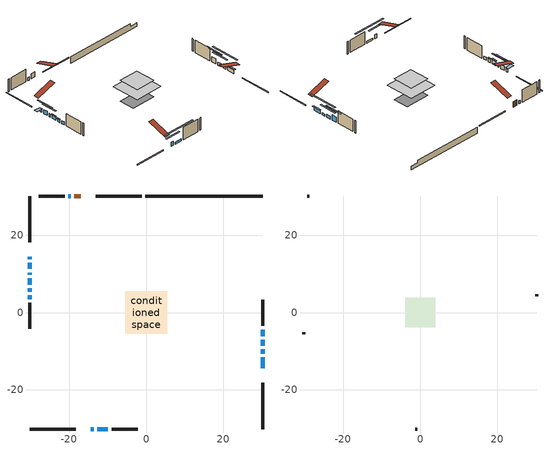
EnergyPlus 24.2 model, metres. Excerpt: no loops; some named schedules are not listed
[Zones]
conditioned space
 floor adiabatic (AdiabaticFloorConstruction): -5.46,-5.46 -5.46,5.46 5.46,5.46 5.46,-5.46 z2.95
 floor foundation (Slab1 construction): -4.69,-2.93 -4.69,2.93 4.69,2.93 4.69,-2.93 z-1.9
 wall outside (RimJoist1 construction): -1.18,30.23 -13.16,30.23 / -30.23,-30.23 -18.25,-30.23 / -30.23,30.23 -30.23,18.25 / 30.23,-30.23 30.23,-18.25 z0.51:0.81
 wall outside (AdiabaticWallConstruction 1): -16.99,30.23 -18.64,30.23 z0.51:2.54
 wall outside (AdiabaticWallConstruction): 30.23,-14.42 30.23,-11.67 z0.51:1.88; -30.23,14.42 -30.23,13.8 / -30.23,10.37 -30.23,9.76 / -30.23,6.33 -30.23,5.41 / -30.23,4.49 -30.23,3.47 / -19.57,30.23 -20.18,30.23 z0.51:1.73; -30.23,12.88 -30.23,11.3 / -14.42,-30.23 -13.6,-30.23 / -30.23,8.83 -30.23,7.26 z0.51:2.09; 30.23,-10.74 30.23,-9.57 z0.51:1.3; -12.67,-30.23 -9.93,-30.23 z0.51:1.27; 30.23,-8.65 30.23,-7.12 z0.51:1.63; 30.23,-6.19 30.23,-4.42 z0.51:2.54
 wall outside (Wall1 construction): -21.11,30.23 -27.85,30.23 / -9,-30.23 -2.26,-30.23 / -30.23,2.54 -30.23,-4.2 / 30.23,-3.49 30.23,3.26 z0.51:5.39
 wall foundation (FoundationWall1 construction): -0.25,30.23,-1.9 -0.25,30.23,0.51 27.18,30.23,0.51 27.18,30.23,-0.48 30.23,30.23,-0.48 30.23,30.23,-1.9
 window (WindowConstruction): 30.23,-14.41 30.23,-11.67 z0.51:1.88
 window (WindowConstruction 6): -30.23,14.41 -30.23,13.81 z0.51:1.73
 window (WindowConstruction 7): -30.23,12.88 -30.23,11.3 z0.51:2.09
 window (WindowConstruction 8): -14.41,-30.23 -13.6,-30.23 z0.51:2.09
 window (WindowConstruction 11): 30.23,-10.74 30.23,-9.58 z0.51:1.3
 window (WindowConstruction 12): -12.67,-30.23 -9.93,-30.23 z0.51:1.27
 window (WindowConstruction 1): -30.23,10.37 -30.23,9.76 z0.51:1.73
 window (WindowConstruction 2): -30.23,8.83 -30.23,7.26 z0.51:2.09
 window (WindowConstruction 3): -30.23,6.33 -30.23,5.41 z0.51:1.73
 window (WindowConstruction 9): -30.23,4.48 -30.23,3.47 z0.51:1.73
 window (WindowConstruction 10): -19.57,30.23 -20.18,30.23 z0.51:1.73
 window (WindowConstruction 4): 30.23,-8.65 30.23,-7.12 z0.51:1.63
 window (WindowConstruction 5): 30.23,-6.19 30.23,-4.42 z0.51:2.54
 door (Door): -17,30.23 -18.64,30.23 z0.51:2.54
 ceiling adiabatic (AdiabaticFloorConstruction): 5.46,-5.46 5.46,5.46 -5.46,5.46 -5.46,-5.46 z2.95
attic - vented
 floor to conditioned space (Floor1 construction Reversed): -3.86,-3.86 -3.86,3.86 3.86,3.86 3.86,-3.86 z5.39
 wall outside (Wall3 construction): -28.78,30.23 -29.3,30.23 / -1.33,-30.23 -0.81,-30.23 / -30.23,-5.13 -30.23,-5.65 / 30.23,4.18 30.23,4.71 z0.51:5.39
 roof outside (Roof1 construction): -16.07,30.23,5.39 -16.07,22.71,7.89 -14.09,22.71,7.89 -14.09,30.23,5.39; -15.34,-30.23,5.39 -15.34,-22.71,7.89 -17.32,-22.71,7.89 -17.32,-30.23,5.39; -30.23,15.34,5.39 -22.71,15.34,7.89 -22.71,17.32,7.89 -30.23,17.32,5.39; 30.23,-15.34,5.39 22.71,-15.34,7.89 22.71,-17.32,7.89 30.23,-17.32,5.39
shading: 30.23,-11.37 30.23,-14.71 30.84,-14.71 30.84,-11.37 z2.18; -30.23,13.51 -30.23,14.71 -32.67,14.71 -32.67,13.51 z2.03; -30.23,8.66 -30.23,15.52 -30.64,15.52 -30.64,8.66 z4.73; -10.96,-30.23 -17.05,-30.23 -17.05,-30.64 -10.96,-30.64 z4.73; 30.23,-4.49 30.23,-15.82 30.64,-15.82 30.64,-4.49 z6.38; -4.85,-30.23 -17.75,-30.23 -17.75,-30.64 -4.85,-30.64 z6.35; -30.23,7.12 -30.23,13.01 -30.64,13.01 -30.64,7.12 z4.37; -30.23,7.06 -30.23,9.03 -30.64,9.03 -30.64,7.06 z2.29; -30.23,5.21 -30.23,6.53 -30.64,6.53 -30.64,5.21 z1.93; 30.23,-4.48 30.23,-11.29 30.64,-11.29 30.64,-4.48 z4.27; 30.23,-1.78 30.23,-8.83 30.64,-8.83 30.64,-1.78 z5.18
[Building]
Building 1: Terrain=Suburbs
[Site:Location]
Quebec Intl AP_QC: Latitude {deg}=46.8; Longitude {deg}=-71.38; Time Zone {hr}=-5; Elevation {m}=74; Keep Site Location Information=Yes
[Site:GroundTemperature:Shallow]
0.0108218, -2.24938, -2.43038, -1.3578, 2.94801, 7.23376, 10.9493, 13.303, 13.5029, 11.5886, 7.96783, 3.81355
[Site:WaterMainsTemperature]
Calculation Method=Schedule; Temperature Schedule=mains temperature schedule
[Material] Roughness=Rough; Thermal Absorptance=0.9
Name | Thickness {m} | Conductivity {W/m-K} | Density {kg/m3} | Specific Heat {J/kg-K} | Solar Absorptance | Visible Absorptance
asphalt or fiberglass shingles | 0.00635 | 0.162714 | 1121.4 | 1465.45 | 0.4 | 0.4
ceiling loosefill ins | 0.254 | 0.0480833 | 16.02 | 1046.75 | 0.7 | 0.7
ceiling stud and cavity | 0.1397 | 0.0859558 | 65.682 | 1177.47 | 0.7 | 0.7
concrete 4.0 in. | 0.1016 | 1.803125 | 2242.8 | 837.4 | 0.7 | 0.7
concrete 8.0 in. | 0.2032 | 1.803125 | 2242.8 | 837.4 | 0.7 | 0.7
door material | 0.04445 | 0.053851 | 512.64 | 1214.23 | 0.7 | 0.7
exterior vertical ins | 0.0533782 | 0.029427 | 32.04 | 1214.23 | 0.7 | 0.7
floor covering | 0.0127 | 0.0433444 | 54.468 | 1339.84 | 0.6 | 0.6
floor rigid ins; wall rigid ins 1 | 0.512978 | 0.029427 | 32.04 | 1214.23 | 0.7 | 0.7
floor stud and cavity | 0.1397 | 1.75129 | 37.0049 | 1207.88 | 0.7 | 0.7
furniture material conditioned space 1 | 0.1524 | 0.115458 | 640.8 | 1214.23 | 0.6 | 0.6
gypsum board | 0.0127 | 0.160291 | 801 | 837.4 | 0.6 | 0.6
gypsum board 1 | 0.0127 | 0.160291 | 801 | 837.4 | 0.7 | 0.7
osb sheathing 0.5 in. | 0.0127 | 0.115458 | 512.64 | 1214.23 | 0.7 | 0.7
osb sheathing 0.75 in. | 0.01905 | 0.115458 | 512.64 | 1214.23 | 0.7 | 0.7
osb sheathing 2.0 in. | 0.0508 | 0.115458 | 512.64 | 1214.23 | 0.7 | 0.7
rim joist rigid ins; wall rigid ins | 0.051816 | 0.029427 | 32.04 | 1214.23 | 0.7 | 0.7
rim joist stud and cavity | 0.0508 | 0.0297245 | 125.044 | 1163.47 | 0.6 | 0.6
wall stud and cavity | 0.1397 | 0.158046 | 139.0536 | 1170.24 | 0.7 | 0.7
wall stud and cavity 1 | 0.0889 | 6.9971 | 50.32683 | 1063.81 | 0.6 | 0.6
wall stud and cavity 2 | 0.0889 | 0.380278 | 52.3479 | 1209.89 | 0.7 | 0.7
wall stud and cavity 3 | 0.0889 | 0.391764 | 83.0341 | 1211.67 | 0.7 | 0.7
wood siding | 0.0254 | 0.102417 | 544.68 | 1172.36 | 0.4 | 0.4
wood siding 1 | 0.00254 | 0.102417 | 544.68 | 1172.36 | 0.4 | 0.4
wood siding 2; wood siding 3; wood siding 4 | 0.0254 | 0.102417 | 544.68 | 1172.36 | 0.7 | 0.7
[WindowMaterial:SimpleGlazingSystem]
Name | U-Factor {W/m2-K} | Solar Heat Gain Coefficient
WindowMaterial | 2.92303 | 0.62
WindowMaterial 1 | 2.986628 | 0.53
WindowMaterial 10 | 2.99685 | 0.53
WindowMaterial 2 | 2.91111 | 0.64
WindowMaterial 3 | 2.95256 | 0.58
WindowMaterial 4 | 2.929848 | 0.61
WindowMaterial 5 | 2.97754 | 0.59
WindowMaterial 6 | 2.95142 | 0.58
WindowMaterial 7 | 2.929848 | 0.66
WindowMaterial 8 | 3.01842 | 0.5
WindowMaterial 9 | 3.00764 | 0.52
[Construction]
AdiabaticFloorConstruction: floor stud and cavity, floor rigid ins, osb sheathing 0.75 in., floor covering
AdiabaticWallConstruction: wood siding 3, wall rigid ins 1, wall stud and cavity 2, gypsum board
AdiabaticWallConstruction 1: wood siding 4, wall rigid ins 1, wall stud and cavity 2, gypsum board
Door: door material
Floor1 construction Reversed: gypsum board, ceiling stud and cavity, ceiling loosefill ins
FoundationWall1 construction: concrete 8.0 in., gypsum board 1
furniture construction conditioned space 1: furniture material conditioned space 1
PartitionWallConstruction: gypsum board, wall stud and cavity 3, gypsum board
RimJoist1 construction: wood siding 2, rim joist rigid ins, osb sheathing 2.0 in., rim joist stud and cavity
Roof1 construction: asphalt or fiberglass shingles
Slab1 construction: concrete 4.0 in.
Wall1 construction: wood siding, wall rigid ins, osb sheathing 0.5 in., wall stud and cavity, gypsum board
Wall3 construction: wood siding 1, wall stud and cavity 1
WindowConstruction: WindowMaterial
WindowConstruction 1; WindowConstruction 6: WindowMaterial 1
WindowConstruction 10: WindowMaterial 8
WindowConstruction 11: WindowMaterial 9
WindowConstruction 12: WindowMaterial 10
WindowConstruction 2; WindowConstruction 7: WindowMaterial 2
WindowConstruction 3: WindowMaterial 3
WindowConstruction 4: WindowMaterial 4
WindowConstruction 5: WindowMaterial 5
WindowConstruction 8: WindowMaterial 6
WindowConstruction 9: WindowMaterial 7
[Zone] Multiplier=1; Part of Total Floor Area=Yes
Name | Volume {m3}
attic - vented | 24.2198
conditioned space | 457.7
[Space]
Name | Zone | Volume {m3}
attic - vented 1 | attic - vented | 24.2198
conditioned space 1 | conditioned space | 457.7
[ZoneInfiltration:EffectiveLeakageArea]
infil attic - vented 1: Zone or Space=attic - vented 1; Schedule=Always On Discrete; Effective Air Leakage Area {cm2}=2198.77; Stack Coefficient=0.000513346; Wind Coefficient=1.53082e-05
[ZoneMixing]
whole house fan mix: Zone or Space=attic - vented; Schedule=Always On Continuous; Design Flow Rate Calculation Method=Flow/Zone; Design Flow Rate {m3/s}=0; Source Zone or Space=conditioned space
[SurfaceProperty:ExposedFoundationPerimeter]
Slab1: Exposed Perimeter Calculation Method=TotalExposedPerimeter; Total Exposed Perimeter {m}=30.481
[InternalMass] Zone or ZoneList=conditioned space; Space or SpaceList=conditioned space 1
Name | Construction | Surface Area {m2}
furniture mass conditioned space 1 | furniture construction conditioned space 1 | 69.6401
partition wall mass | PartitionWallConstruction | 174.1
[Lights]
interior lighting: Zone or ZoneList or Space or SpaceList=conditioned space 1; Schedule=interior lighting schedule; Design Level Calculation Method=LightingLevel; Lighting Level {W}=343.2; Return Air Fraction=0; Fraction Radiant=0.6; Fraction Visible=0.2; Fraction Replaceable=1
[People]
occupants: Zone or ZoneList or Space or SpaceList=conditioned space 1; Number of People Schedule=occupants schedule; Number of People Calculation Method=People; Number of People=3; Fraction Radiant=0.314171; Sensible Heat Fraction=0.56303; Activity Level Schedule=occupants activity schedule; Carbon Dioxide Generation Rate {m3/s-W}=0; Enable ASHRAE 55 Comfort Warnings=No; Mean Radiant Temperature Calculation Type=EnclosureAveraged
[ElectricEquipment] Zone or ZoneList or Space or SpaceList=conditioned space 1; Design Level Calculation Method=EquipmentLevel
Name | Schedule | Design Level {W} | Fraction Latent | Fraction Radiant | Fraction Lost
clothes dryer | clothes dryer schedule | 140.772 | 0.015 | 0.081 | 0.85
clothes washer | clothes washer schedule | 32.1985 | 0.03 | 0.162 | 0.7
cooking range | cooking range schedule | 215.147 | 0.08 | 0.432 | 0.2
dishwasher | dishwasher schedule | 66.8632 | 0.3 | 0.18 | 0.4
fridge | fridge schedule | 72.9452 | 0 | 0.6 | 0
mech vent bath fan 0 | mech vent bath fan 0 schedule | 50.2 | 0 | 0 | 1
mech vent house fan | mech vent house fan schedule | 19.9167 | 0 | 0 | 0.5
mech vent house fan cfis | mech vent house fan cfis schedule | 0 | 0 | 0 | 0
mech vent range fan 0 | mech vent range fan 0 schedule | 57 | 0 | 0 | 1
misc plug loads | misc plug loads schedule | 494.7 | 0.045 | 0.513 | 0.1
whole house fan | Always On Discrete | 0 | 0 | 0 | 1
[OtherEquipment] Zone or ZoneList or Space or SpaceList=conditioned space 1; Design Level Calculation Method=EquipmentLevel
Name | Fuel Type | Schedule | Design Level {W} | Fraction Latent | Fraction Radiant | Fraction Lost
clothes dryer 1 | Electricity | clothes dryer schedule | 0 | 0.015 | 0.081 | 0.85
cooking range 1 | Electricity | cooking range schedule | 0 | 0.08 | 0.432 | 0.2
general water use latent | None | general water use schedule | 62.594 | 1 | 0 | 0
general water use sensible | None | general water use schedule | -61.6891 | 0 | 0.6 | 0
mech vent house fan latent load | None | Always On Discrete | 0 | 1 | 0 | 0
mech vent house fan sensible load | None | Always On Discrete | 0 | 0 | 0 | 0
water heater energy adjustment1 | Electricity | Always On Discrete | 0.01 | 0 | 0 | 1
[ZoneInfiltration:DesignFlowRate] Zone or ZoneList or Space or SpaceList=conditioned space 1; Schedule=Always On Discrete; Design Flow Rate Calculation Method=Flow/Zone; Design Flow Rate {m3/s}=0
infil flow; natural vent flow; whole house fan flow
[ZoneControl:Thermostat]
conditioned space Thermostat: Zone or ZoneList=conditioned space; Control Type Schedule=conditioned space Thermostat Schedule; Control 1=conditioned space temperature setpoint; Temperature Difference Between Cutout And Setpoint {deltaC}=0
[ZoneHVAC:Baseboard:Convective:Electric]
electric baseboard: Availability Schedule=Always On Discrete; Heating Design Capacity {W}=8418.47; Efficiency=1
[Zone equipment]
conditioned space: electric baseboard
[Foundation:Kiva]
Foundation Kiva 1: Initial Indoor Air Temperature {C}=18; Wall Height Above Grade {m}=0.509991; Wall Depth Below Slab {m}=0.2032; Custom Block Material Name 1=exterior vertical ins; Custom Block Depth 1 {m}=2.40999; Custom Block X Position 1 {m}=0.2159; Custom Block Z Position 1 {m}=0
[Foundation:Kiva:Settings]
Soil Conductivity {W/m-K}=0.849921; Soil Density {kg/m3}=1842.3; Soil Specific Heat {J/kg-K}=418.7; Ground Solar Absorptivity=0.9; Ground Thermal Absorptivity=0.9; Ground Surface Roughness {m}=0.03; Far-Field Width {m}=40; Deep-Ground Boundary Condition=ZeroFlux; Deep-Ground Depth {m}=40; Minimum Cell Dimension {m}=0.2; Maximum Cell Growth Coefficient=3; Simulation Timestep=Timestep
[Exterior:Lights]
exterior lighting: Schedule=exterior lighting schedule; Design Level {W}=75.6
[EnergyManagementSystem:GlobalVariable]
infil_program_Qfan
infil_program_Qinf
natural_vent_program_Qnv
natural_vent_program_Qwhf
[EnergyManagementSystem:Sensor]
Name | Output:Variable or Output:Meter Index Key | Output:Variable or Output:Meter
airflow_gain | infil flow | Infiltration Sensible Heat Gain Energy
airflow_gain_1 | natural vent flow | Infiltration Sensible Heat Gain Energy
airflow_gain_2 | whole house fan flow | Infiltration Sensible Heat Gain Energy
airflow_loss | infil flow | Infiltration Sensible Heat Loss Energy
airflow_loss_1 | natural vent flow | Infiltration Sensible Heat Loss Energy
airflow_loss_2 | whole house fan flow | Infiltration Sensible Heat Loss Energy
clg_load_cond |  | Cooling:EnergyTransfer:Zone:CONDITIONED SPACE
clg_sp_s; clg_sp_s_1 | cooling setpoint | Schedule Value
clothes_dryer_exhaust_0_sch_s | clothes dryer exhaust 0 schedule | Schedule Value
conditioned_space_clg_unmet_s | conditioned space | Zone Cooling Setpoint Not Met Time
conditioned_space_htg_unmet_s | conditioned space | Zone Heating Setpoint Not Met Time
cool_season | cooling season schedule | Schedule Value
fridge_tin_s | conditioned space | Zone Mean Air Temperature
htg_load_cond |  | Heating:EnergyTransfer:Zone:CONDITIONED SPACE
htg_sp_s; htg_sp_s_1 | heating setpoint | Schedule Value
ig_ee_conv | clothes dryer | Electric Equipment Convective Heating Energy
ig_ee_conv_2 | cooking range | Electric Equipment Convective Heating Energy
ig_ee_conv_4 | fridge | Electric Equipment Convective Heating Energy
ig_ee_conv_5 | misc plug loads | Electric Equipment Convective Heating Energy
ig_ee_conv_6 | whole house fan | Electric Equipment Convective Heating Energy
ig_ee_rad | clothes dryer | Electric Equipment Radiant Heating Energy
ig_ee_rad_2 | cooking range | Electric Equipment Radiant Heating Energy
ig_ee_rad_4 | fridge | Electric Equipment Radiant Heating Energy
ig_ee_rad_5 | misc plug loads | Electric Equipment Radiant Heating Energy
ig_ee_rad_6 | whole house fan | Electric Equipment Radiant Heating Energy
ig_lgt_conv | interior lighting | Lights Convective Heating Energy
ig_lgt_rad | interior lighting | Lights Radiant Heating Energy
ig_lgt_vis | interior lighting | Lights Visible Radiation Heating Energy
ig_oe_conv | clothes dryer 1 | Other Equipment Convective Heating Energy
ig_oe_conv_1 | cooking range 1 | Other Equipment Convective Heating Energy
ig_oe_conv_2 | general water use latent | Other Equipment Convective Heating Energy
ig_oe_conv_3 | general water use sensible | Other Equipment Convective Heating Energy
ig_oe_conv_4 | water heater energy adjustment1 | Other Equipment Convective Heating Energy
ig_oe_rad | clothes dryer 1 | Other Equipment Radiant Heating Energy
ig_oe_rad_1 | cooking range 1 | Other Equipment Radiant Heating Energy
ig_oe_rad_2 | general water use latent | Other Equipment Radiant Heating Energy
ig_oe_rad_3 | general water use sensible | Other Equipment Radiant Heating Energy
ig_oe_rad_4 | water heater energy adjustment1 | Other Equipment Radiant Heating Energy
ig_ppl_conv | occupants | People Convective Heating Energy
ig_ppl_rad | occupants | People Radiant Heating Energy
im_conv | furniture mass conditioned space 1 | Surface Inside Face Convection Heat Gain Energy
im_conv_1 | partition wall mass | Surface Inside Face Convection Heat Gain Energy
im_ig | furniture mass conditioned space 1 | Surface Inside Face Internal Gains Radiation Heat Gain Energy
im_ig_1 | partition wall mass | Surface Inside Face Internal Gains Radiation Heat Gain Energy
im_lgt | furniture mass conditioned space 1 | Surface Inside Face Lights Radiation Heat Gain Energy
im_lgt_1 | partition wall mass | Surface Inside Face Lights Radiation Heat Gain Energy
im_sol | furniture mass conditioned space 1 | Surface Inside Face Solar Radiation Heat Gain Energy
im_sol_1 | partition wall mass | Surface Inside Face Solar Radiation Heat Gain Energy
im_surf | furniture mass conditioned space 1 | Surface Inside Face Net Surface Thermal Radiation Heat Gain Energy
im_surf_1 | partition wall mass | Surface Inside Face Net Surface Thermal Radiation Heat Gain Energy
mech_vent_bath_fan_0_sch_s | mech vent bath fan 0 schedule | Schedule Value
mech_vent_range_fan_0_sch_s | mech vent range fan 0 schedule | Schedule Value
mv_conv | mech vent bath fan 0 | Electric Equipment Convective Heating Energy
mv_conv_1 | mech vent house fan | Electric Equipment Convective Heating Energy
mv_conv_2 | mech vent house fan cfis | Electric Equipment Convective Heating Energy
mv_conv_3 | mech vent range fan 0 | Electric Equipment Convective Heating Energy
mv_conv_4 | mech vent house fan latent load | Other Equipment Convective Heating Energy
mv_conv_5 | mech vent house fan sensible load | Other Equipment Convective Heating Energy
mv_rad | mech vent bath fan 0 | Electric Equipment Radiant Heating Energy
mv_rad_1 | mech vent house fan | Electric Equipment Radiant Heating Energy
mv_rad_2 | mech vent house fan cfis | Electric Equipment Radiant Heating Energy
mv_rad_3 | mech vent range fan 0 | Electric Equipment Radiant Heating Energy
mv_rad_4 | mech vent house fan latent load | Other Equipment Radiant Heating Energy
mv_rad_5 | mech vent house fan sensible load | Other Equipment Radiant Heating Energy
natural_vent_s | natural vent schedule | Schedule Value
out_pb_s |  | Site Outdoor Air Barometric Pressure
out_wt_s |  | Site Outdoor Air Humidity Ratio
site_vw_s |  | Site Wind Speed
ss_back_out | Window1 | Surface Window Shortwave from Zone Back Out Window Heat Transfer Rate
ss_back_out_1 | Window10 | Surface Window Shortwave from Zone Back Out Window Heat Transfer Rate
ss_back_out_10 | Window7 | Surface Window Shortwave from Zone Back Out Window Heat Transfer Rate
ss_back_out_11 | Window8 | Surface Window Shortwave from Zone Back Out Window Heat Transfer Rate
ss_back_out_12 | Window9 | Surface Window Shortwave from Zone Back Out Window Heat Transfer Rate
ss_back_out_2 | Window11 | Surface Window Shortwave from Zone Back Out Window Heat Transfer Rate
ss_back_out_3 | Window12 | Surface Window Shortwave from Zone Back Out Window Heat Transfer Rate
ss_back_out_4 | Window13 | Surface Window Shortwave from Zone Back Out Window Heat Transfer Rate
ss_back_out_5 | Window14 | Surface Window Shortwave from Zone Back Out Window Heat Transfer Rate
ss_back_out_6 | Window3 | Surface Window Shortwave from Zone Back Out Window Heat Transfer Rate
ss_back_out_7 | Window4 | Surface Window Shortwave from Zone Back Out Window Heat Transfer Rate
ss_back_out_8 | Window5 | Surface Window Shortwave from Zone Back Out Window Heat Transfer Rate
ss_back_out_9 | Window6 | Surface Window Shortwave from Zone Back Out Window Heat Transfer Rate
ss_conv | Door1 | Surface Inside Face Convection Heat Gain Energy
ss_conv_1 | Window1 | Surface Inside Face Convection Heat Gain Energy
ss_conv_10 | Window6 | Surface Inside Face Convection Heat Gain Energy
ss_conv_11 | Window7 | Surface Inside Face Convection Heat Gain Energy
ss_conv_12 | Window8 | Surface Inside Face Convection Heat Gain Energy
ss_conv_13 | Window9 | Surface Inside Face Convection Heat Gain Energy
ss_conv_2 | Window10 | Surface Inside Face Convection Heat Gain Energy
ss_conv_3 | Window11 | Surface Inside Face Convection Heat Gain Energy
ss_conv_4 | Window12 | Surface Inside Face Convection Heat Gain Energy
ss_conv_5 | Window13 | Surface Inside Face Convection Heat Gain Energy
ss_conv_6 | Window14 | Surface Inside Face Convection Heat Gain Energy
ss_conv_7 | Window3 | Surface Inside Face Convection Heat Gain Energy
ss_conv_8 | Window4 | Surface Inside Face Convection Heat Gain Energy
ss_conv_9 | Window5 | Surface Inside Face Convection Heat Gain Energy
ss_ig | Door1 | Surface Inside Face Internal Gains Radiation Heat Gain Energy
ss_ig_1 | Window1 | Surface Inside Face Internal Gains Radiation Heat Gain Energy
ss_ig_10 | Window6 | Surface Inside Face Internal Gains Radiation Heat Gain Energy
ss_ig_11 | Window7 | Surface Inside Face Internal Gains Radiation Heat Gain Energy
ss_ig_12 | Window8 | Surface Inside Face Internal Gains Radiation Heat Gain Energy
ss_ig_13 | Window9 | Surface Inside Face Internal Gains Radiation Heat Gain Energy
ss_ig_2 | Window10 | Surface Inside Face Internal Gains Radiation Heat Gain Energy
ss_ig_3 | Window11 | Surface Inside Face Internal Gains Radiation Heat Gain Energy
ss_ig_4 | Window12 | Surface Inside Face Internal Gains Radiation Heat Gain Energy
ss_ig_5 | Window13 | Surface Inside Face Internal Gains Radiation Heat Gain Energy
ss_ig_6 | Window14 | Surface Inside Face Internal Gains Radiation Heat Gain Energy
ss_ig_7 | Window3 | Surface Inside Face Internal Gains Radiation Heat Gain Energy
ss_ig_8 | Window4 | Surface Inside Face Internal Gains Radiation Heat Gain Energy
ss_ig_9 | Window5 | Surface Inside Face Internal Gains Radiation Heat Gain Energy
ss_lgt | Door1 | Surface Inside Face Lights Radiation Heat Gain Energy
ss_sol | Door1 | Surface Inside Face Solar Radiation Heat Gain Energy
ss_surf | Door1 | Surface Inside Face Net Surface Thermal Radiation Heat Gain Energy
ss_surf_1 | Window1 | Surface Inside Face Net Surface Thermal Radiation Heat Gain Energy
ss_surf_10 | Window6 | Surface Inside Face Net Surface Thermal Radiation Heat Gain Energy
ss_surf_11 | Window7 | Surface Inside Face Net Surface Thermal Radiation Heat Gain Energy
ss_surf_12 | Window8 | Surface Inside Face Net Surface Thermal Radiation Heat Gain Energy
ss_surf_13 | Window9 | Surface Inside Face Net Surface Thermal Radiation Heat Gain Energy
ss_surf_2 | Window10 | Surface Inside Face Net Surface Thermal Radiation Heat Gain Energy
ss_surf_3 | Window11 | Surface Inside Face Net Surface Thermal Radiation Heat Gain Energy
ss_surf_4 | Window12 | Surface Inside Face Net Surface Thermal Radiation Heat Gain Energy
ss_surf_5 | Window13 | Surface Inside Face Net Surface Thermal Radiation Heat Gain Energy
ss_surf_6 | Window14 | Surface Inside Face Net Surface Thermal Radiation Heat Gain Energy
ss_surf_7 | Window3 | Surface Inside Face Net Surface Thermal Radiation Heat Gain Energy
ss_surf_8 | Window4 | Surface Inside Face Net Surface Thermal Radiation Heat Gain Energy
ss_surf_9 | Window5 | Surface Inside Face Net Surface Thermal Radiation Heat Gain Energy
ss_trans_in | Window1 | Surface Window Transmitted Solar Radiation Rate
ss_trans_in_1 | Window10 | Surface Window Transmitted Solar Radiation Rate
ss_trans_in_10 | Window7 | Surface Window Transmitted Solar Radiation Rate
ss_trans_in_11 | Window8 | Surface Window Transmitted Solar Radiation Rate
ss_trans_in_12 | Window9 | Surface Window Transmitted Solar Radiation Rate
ss_trans_in_2 | Window11 | Surface Window Transmitted Solar Radiation Rate
ss_trans_in_3 | Window12 | Surface Window Transmitted Solar Radiation Rate
ss_trans_in_4 | Window13 | Surface Window Transmitted Solar Radiation Rate
ss_trans_in_5 | Window14 | Surface Window Transmitted Solar Radiation Rate
ss_trans_in_6 | Window3 | Surface Window Transmitted Solar Radiation Rate
ss_trans_in_7 | Window4 | Surface Window Transmitted Solar Radiation Rate
ss_trans_in_8 | Window5 | Surface Window Transmitted Solar Radiation Rate
ss_trans_in_9 | Window6 | Surface Window Transmitted Solar Radiation Rate
ss_trans_out | Window1 | Surface Inside Face Initial Transmitted Diffuse Transmitted Out Window Solar Radiation Rate
ss_trans_out_1 | Window10 | Surface Inside Face Initial Transmitted Diffuse Transmitted Out Window Solar Radiation Rate
ss_trans_out_10 | Window7 | Surface Inside Face Initial Transmitted Diffuse Transmitted Out Window Solar Radiation Rate
ss_trans_out_11 | Window8 | Surface Inside Face Initial Transmitted Diffuse Transmitted Out Window Solar Radiation Rate
ss_trans_out_12 | Window9 | Surface Inside Face Initial Transmitted Diffuse Transmitted Out Window Solar Radiation Rate
ss_trans_out_2 | Window11 | Surface Inside Face Initial Transmitted Diffuse Transmitted Out Window Solar Radiation Rate
ss_trans_out_3 | Window12 | Surface Inside Face Initial Transmitted Diffuse Transmitted Out Window Solar Radiation Rate
ss_trans_out_4 | Window13 | Surface Inside Face Initial Transmitted Diffuse Transmitted Out Window Solar Radiation Rate
ss_trans_out_5 | Window14 | Surface Inside Face Initial Transmitted Diffuse Transmitted Out Window Solar Radiation Rate
ss_trans_out_6 | Window3 | Surface Inside Face Initial Transmitted Diffuse Transmitted Out Window Solar Radiation Rate
ss_trans_out_7 | Window4 | Surface Inside Face Initial Transmitted Diffuse Transmitted Out Window Solar Radiation Rate
ss_trans_out_8 | Window5 | Surface Inside Face Initial Transmitted Diffuse Transmitted Out Window Solar Radiation Rate
ss_trans_out_9 | Window6 | Surface Inside Face Initial Transmitted Diffuse Transmitted Out Window Solar Radiation Rate
s_conv | Floor1 | Surface Inside Face Convection Heat Gain Energy
s_conv_1 | FoundationWall1 | Surface Inside Face Convection Heat Gain Energy
s_conv_10 | Wall1:180 | Surface Inside Face Convection Heat Gain Energy
s_conv_11 | Wall1:270 | Surface Inside Face Convection Heat Gain Energy
